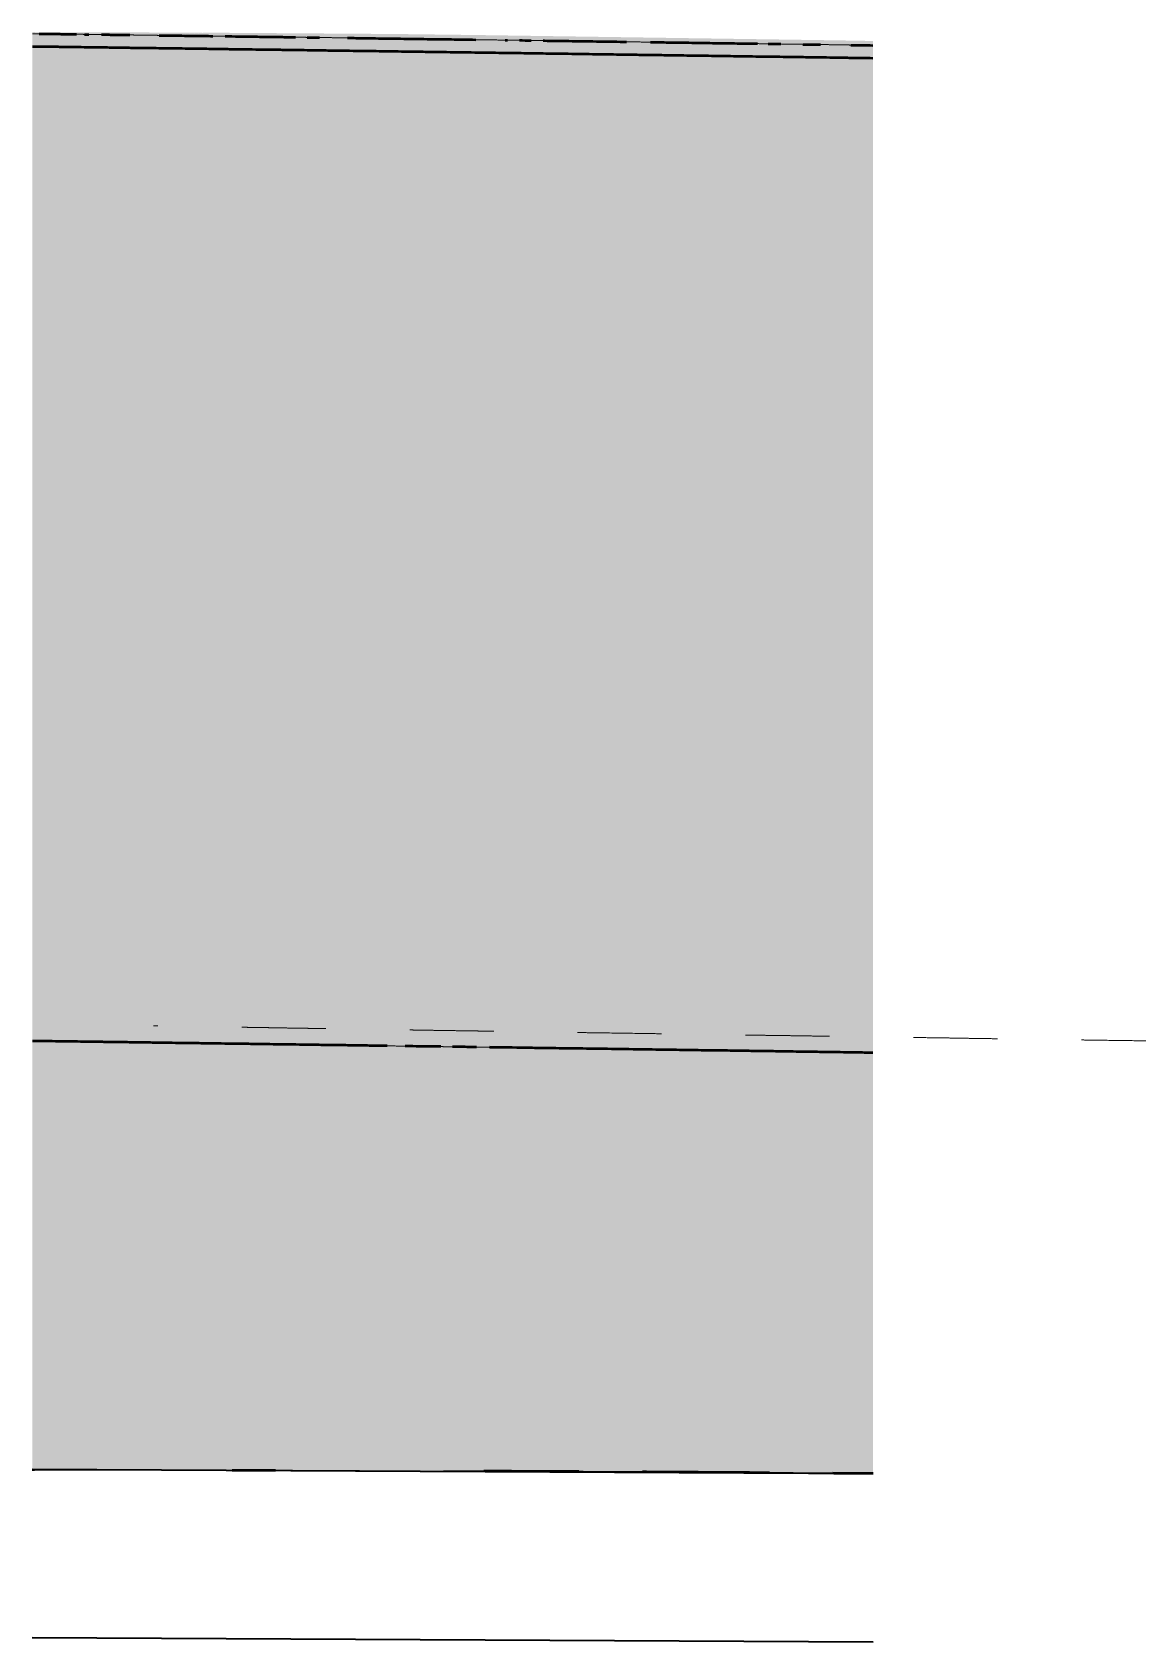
# Model space of a CAD drawing. Header units: metres. Extents: x 0 to 258, y 3 to 25.
# Drawn here: x 71.355 to 72.672, y 21.721 to 23.638 of the extents above; entities that cross this region are included whole.
import ezdxf

# ---------------------------------------------------------------- set-up
doc = ezdxf.new("R2010")
doc.units = ezdxf.units.M
doc.linetypes.add('JacobsDash', pattern=[0.0045, 0.003, -0.0015])
doc.layers.add('A-FLOR', color=7, linetype='Continuous', lineweight=50)
doc.layers.add('A-FLOR-HDLN', color=7, linetype='JacobsDash', lineweight=18)

msp = doc.modelspace()

# ---------------------------------------------------------------- hatches: boundary and pattern name
at = {"layer": 'A-FLOR', "true_color": 0xc0c0c0}
h = msp.add_hatch(color=9, dxfattribs=at)
h.paths.add_polyline_path([(72.3564, 23.622), (72.3564, 23.6272), (72.3158, 23.6279), (71.8825, 23.6343), (71.7877, 23.6355), (71.5612, 23.6371), (71.518, 23.6338), (72.3442, 23.6222)])
h.paths.add_polyline_path([(71.518, 23.6338), (71.5605, 23.6371), (71.3551, 23.6377), (71.3551, 23.6359), (71.5063, 23.6339)])
for points in [[(72.3564, 23.6065), (72.3564, 23.622), (71.3738, 23.6357), (71.3551, 23.6359), (71.3551, 23.6204), (72.3107, 23.6072), (72.3533, 23.6066)], [(72.3564, 22.4223), (72.3564, 23.6065), (71.3977, 23.6199), (71.3551, 23.6204), (71.3551, 22.4362), (72.3524, 22.4223)], [(72.3564, 21.9215), (72.3564, 22.4223), (71.3551, 22.4362), (71.3551, 21.9259), (71.6054, 21.9251), (71.9684, 21.9241), (72.3451, 21.9216)], [(72.3564, 21.9208), (72.3564, 21.9215), (72.0441, 21.9237), (71.6679, 21.925), (71.6054, 21.9246), (72.3451, 21.9209)]]:
    msp.add_hatch(color=9, dxfattribs=at).paths.add_polyline_path(points)

# ---------------------------------------------------------------- linework, layer by layer
at = {"layer": 'A-FLOR', "lineweight": 35}
for p, q in [((72.3564, 21.9208), (71.3551, 21.9259)), ((71.3551, 21.7259), (72.3564, 21.7208))]:
    msp.add_line(p, q, dxfattribs=at)
at = {"layer": 'A-FLOR'}
for points, knots in [([(71.3632, 23.6358), (71.364, 23.6358), (71.3677, 23.6358), (71.3712, 23.6357), (71.374, 23.6357)], [0.0668075529, 0.0668075529, 0.0668075529, 0.0668075529, 0.0668945312, 0.067229804, 0.067229804, 0.067229804, 0.067229804]), ([(71.374, 23.6357), (71.3752, 23.6357), (71.3784, 23.6356), (71.3836, 23.6356), (71.3893, 23.6355), (71.3932, 23.6354), (71.395, 23.6354)], [0.0672300905, 0.0672300905, 0.0672300905, 0.0672300905, 0.0673828125, 0.0676269531, 0.0678710938, 0.0680748651, 0.0680748651, 0.0680748651, 0.0680748651]), ([(71.395, 23.6354), (71.3954, 23.6354), (71.3981, 23.6354), (71.4023, 23.6353), (71.4064, 23.6353), (71.4079, 23.6352)], [0.0680749907, 0.0680749907, 0.0680749907, 0.0680749907, 0.0681152344, 0.068359375, 0.0684975091, 0.0684975091, 0.0684975091, 0.0684975091]), ([(71.4173, 23.6351), (71.4181, 23.6351), (71.4199, 23.6351), (71.4216, 23.6351), (71.4225, 23.635)], [0.0687725589, 0.0687725589, 0.0687725589, 0.0687725589, 0.0688476562, 0.068919891, 0.068919891, 0.068919891, 0.068919891]), ([(71.4378, 23.6348), (71.4407, 23.6348), (71.4459, 23.6347), (71.4511, 23.6347), (71.4534, 23.6346)], [0.0693423243, 0.0693423243, 0.0693423243, 0.0693423243, 0.0695800781, 0.0697645511, 0.0697645511, 0.0697645511, 0.0697645511]), ([(71.4534, 23.6346), (71.4541, 23.6346), (71.4578, 23.6346), (71.4639, 23.6345), (71.469, 23.6344), (71.4713, 23.6344)], [0.0697647913, 0.0697647913, 0.0697647913, 0.0697647913, 0.0698242188, 0.0700683594, 0.0702677291, 0.0702677291, 0.0702677291, 0.0702677291]), ([(71.3738, 23.6202), (71.3727, 23.6202), (71.3676, 23.6203), (71.3616, 23.6204), (71.3563, 23.6204), (71.3554, 23.6204)], [-0.0675158006, -0.0675158006, -0.0675158006, -0.0675158006, -0.0673828125, -0.0668945312, -0.0667916792, -0.0667916792, -0.0667916792, -0.0667916792]), ([(71.3977, 23.6199), (71.3974, 23.6199), (71.3946, 23.6199), (71.3893, 23.62), (71.3828, 23.6201), (71.3777, 23.6201), (71.3748, 23.6202), (71.3738, 23.6202)], [-0.0683827768, -0.0683827768, -0.0683827768, -0.0683827768, -0.068359375, -0.0681152344, -0.0678710938, -0.0676269531, -0.0675161562, -0.0675161562, -0.0675161562, -0.0675161562]), ([(71.4281, 23.6195), (71.4232, 23.6195), (71.4153, 23.6196), (71.4052, 23.6198), (71.4001, 23.6198), (71.3977, 23.6199)], [-0.0692493975, -0.0692493975, -0.0692493975, -0.0692493975, -0.0688476562, -0.0686035156, -0.0683828347, -0.0683828347, -0.0683828347, -0.0683828347]), ([(71.4599, 23.619), (71.4593, 23.619), (71.4559, 23.6191), (71.4464, 23.6192), (71.4363, 23.6194), (71.4292, 23.6195), (71.4282, 23.6195)], [-0.0701159199, -0.0701159199, -0.0701159199, -0.0701159199, -0.0700683594, -0.0698242188, -0.0693359375, -0.0692495556, -0.0692495556, -0.0692495556, -0.0692495556]), ([(71.4873, 23.6187), (71.4855, 23.6187), (71.4814, 23.6188), (71.4746, 23.6188), (71.4672, 23.6189), (71.4622, 23.619), (71.4599, 23.619)], [-0.0709825354, -0.0709825354, -0.0709825354, -0.0709825354, -0.0708007812, -0.0705566406, -0.0703125, -0.0701160182, -0.0701160182, -0.0701160182, -0.0701160182]), ([(71.5114, 23.6183), (71.5107, 23.6184), (71.5056, 23.6184), (71.4977, 23.6185), (71.4902, 23.6186), (71.4873, 23.6187)], [-0.0718492595, -0.0718492595, -0.0718492595, -0.0718492595, -0.0717773438, -0.0712890625, -0.0709826389, -0.0709826389, -0.0709826389, -0.0709826389]), ([(71.5063, 23.6339), (71.5093, 23.6339), (71.5143, 23.6338), (71.5217, 23.6337), (71.5267, 23.6336), (71.5294, 23.6336), (71.5297, 23.6336)], [0.0714545919, 0.0714545919, 0.0714545919, 0.0714545919, 0.0717773438, 0.0720214844, 0.072265625, 0.0722994921, 0.0722994921, 0.0722994921, 0.0722994921]), ([(71.5372, 23.618), (71.5324, 23.6181), (71.5253, 23.6182), (71.5169, 23.6183), (71.513, 23.6183), (71.5114, 23.6183)], [-0.0727158802, -0.0727158802, -0.0727158802, -0.0727158802, -0.072265625, -0.0720214844, -0.0718494397, -0.0718494397, -0.0718494397, -0.0718494397]), ([(71.5297, 23.6336), (71.5342, 23.6335), (71.5428, 23.6334), (71.5519, 23.6333), (71.5562, 23.6332)], [0.0722994966, 0.0722994966, 0.0722994966, 0.0722994966, 0.0727539062, 0.0731443924, 0.0731443924, 0.0731443924, 0.0731443924]), ([(71.5659, 23.6176), (71.562, 23.6177), (71.5527, 23.6178), (71.5432, 23.6179), (71.5376, 23.618), (71.5372, 23.618)], [-0.0735824876, -0.0735824876, -0.0735824876, -0.0735824876, -0.0732421875, -0.0727539062, -0.0727161697, -0.0727161697, -0.0727161697, -0.0727161697]), ([(71.5562, 23.6332), (71.5573, 23.6332), (71.5619, 23.6332), (71.5666, 23.6331), (71.5703, 23.6331)], [0.0731444639, 0.0731444639, 0.0731444639, 0.0731444639, 0.0732421875, 0.0735670902, 0.0735670902, 0.0735670902, 0.0735670902]), ([(71.5961, 23.6172), (71.5934, 23.6172), (71.5852, 23.6173), (71.575, 23.6175), (71.5676, 23.6176), (71.5659, 23.6176)], [-0.0744490453, -0.0744490453, -0.0744490453, -0.0744490453, -0.07421875, -0.0737304688, -0.0735825009, -0.0735825009, -0.0735825009, -0.0735825009]), ([(71.5849, 23.6329), (71.5876, 23.6328), (71.5959, 23.6327), (71.6055, 23.6326), (71.6124, 23.6325), (71.6138, 23.6325)], [0.0739892927, 0.0739892927, 0.0739892927, 0.0739892927, 0.07421875, 0.0747070312, 0.0748340674, 0.0748340674, 0.0748340674, 0.0748340674]), ([(71.6252, 23.6168), (71.6239, 23.6168), (71.6172, 23.6169), (71.6075, 23.617), (71.599, 23.6172), (71.5961, 23.6172)], [-0.0753155625, -0.0753155625, -0.0753155625, -0.0753155625, -0.0751953125, -0.0747070312, -0.0744491216, -0.0744491216, -0.0744491216, -0.0744491216]), ([(71.6138, 23.6325), (71.6179, 23.6324), (71.6273, 23.6323), (71.6364, 23.6322), (71.6416, 23.6321)], [0.074834193, 0.074834193, 0.074834193, 0.074834193, 0.0751953125, 0.0756835938, 0.0756835938, 0.0756835938, 0.0756835938]), ([(71.6532, 23.6164), (71.6531, 23.6164), (71.6504, 23.6165), (71.6451, 23.6165), (71.636, 23.6167), (71.6293, 23.6167), (71.6253, 23.6168)], [-0.0761821326, -0.0761821326, -0.0761821326, -0.0761821326, -0.076171875, -0.0759277344, -0.0756835938, -0.0753157422, -0.0753157422, -0.0753157422, -0.0753157422]), ([(71.6416, 23.6321), (71.6442, 23.632), (71.6493, 23.632), (71.6581, 23.6319), (71.6646, 23.6318), (71.6685, 23.6317)], [0.0756835938, 0.0756835938, 0.0756835938, 0.0756835938, 0.0759277344, 0.076171875, 0.0765239936, 0.0765239936, 0.0765239936, 0.0765239936]), ([(71.6824, 23.616), (71.6779, 23.6161), (71.668, 23.6162), (71.6584, 23.6163), (71.6532, 23.6164)], [-0.0770489346, -0.0770489346, -0.0770489346, -0.0770489346, -0.0766601562, -0.0761823629, -0.0761823629, -0.0761823629, -0.0761823629]), ([(71.713, 23.6156), (71.7126, 23.6156), (71.7093, 23.6156), (71.7002, 23.6158), (71.6904, 23.6159), (71.6836, 23.616), (71.6824, 23.616)], [-0.0779154174, -0.0779154174, -0.0779154174, -0.0779154174, -0.0778808594, -0.0776367188, -0.0771484375, -0.0770489836, -0.0770489836, -0.0770489836, -0.0770489836]), ([(71.6827, 23.6315), (71.685, 23.6315), (71.6898, 23.6314), (71.6947, 23.6314), (71.6973, 23.6313)], [0.0769464032, 0.0769464032, 0.0769464032, 0.0769464032, 0.0771484375, 0.0773688938, 0.0773688938, 0.0773688938, 0.0773688938]), ([(71.7427, 23.6152), (71.7409, 23.6152), (71.7336, 23.6153), (71.7238, 23.6154), (71.7155, 23.6156), (71.713, 23.6156)], [-0.0787822249, -0.0787822249, -0.0787822249, -0.0787822249, -0.0786132812, -0.078125, -0.0779156042, -0.0779156042, -0.0779156042, -0.0779156042]), ([(71.7307, 23.6309), (71.7341, 23.6308), (71.7423, 23.6307), (71.7503, 23.6306), (71.7549, 23.6305)], [0.0783195471, 0.0783195471, 0.0783195471, 0.0783195471, 0.0786132812, 0.0790586464, 0.0790586464, 0.0790586464, 0.0790586464]), ([(71.7701, 23.6148), (71.7695, 23.6148), (71.7639, 23.6149), (71.7549, 23.615), (71.7462, 23.6151), (71.7427, 23.6152)], [-0.0796488456, -0.0796488456, -0.0796488456, -0.0796488456, -0.0795898438, -0.0791015625, -0.0787823129, -0.0787823129, -0.0787823129, -0.0787823129]), ([(71.7549, 23.6305), (71.7554, 23.6305), (71.761, 23.6304), (71.7689, 23.6303), (71.777, 23.6302), (71.7802, 23.6302), (71.7809, 23.6302)], [0.0790586944, 0.0790586944, 0.0790586944, 0.0790586944, 0.0791015625, 0.0795898438, 0.0798339844, 0.0799034222, 0.0799034222, 0.0799034222, 0.0799034222]), ([(71.7809, 23.6302), (71.7827, 23.6301), (71.7893, 23.63), (71.7982, 23.6299), (71.8054, 23.6298), (71.8074, 23.6298)], [0.0799035947, 0.0799035947, 0.0799035947, 0.0799035947, 0.080078125, 0.0805664062, 0.080748323, 0.080748323, 0.080748323, 0.080748323]), ([(71.8074, 23.6298), (71.8107, 23.6298), (71.8194, 23.6296), (71.8289, 23.6295), (71.835, 23.6294), (71.8356, 23.6294)], [0.080748495, 0.080748495, 0.080748495, 0.080748495, 0.0810546875, 0.0815429688, 0.0815933952, 0.0815933952, 0.0815933952, 0.0815933952]), ([(71.8356, 23.6294), (71.8378, 23.6294), (71.8428, 23.6293), (71.8526, 23.6292), (71.8601, 23.6291), (71.8647, 23.629)], [0.0815935473, 0.0815935473, 0.0815935473, 0.0815935473, 0.0817871094, 0.08203125, 0.0824381513, 0.0824381513, 0.0824381513, 0.0824381513]), ([(71.8647, 23.629), (71.8657, 23.629), (71.8719, 23.6289), (71.878, 23.6288), (71.8833, 23.6287)], [0.0824382955, 0.0824382955, 0.0824382955, 0.0824382955, 0.0825195312, 0.08298619, 0.08298619, 0.08298619, 0.08298619]), ([(71.9352, 23.628), (71.9397, 23.628), (71.9444, 23.6279), (71.9491, 23.6278), (71.9492, 23.6278)], [0.0845508262, 0.0845508262, 0.0845508262, 0.0845508262, 0.0849609375, 0.0849727542, 0.0849727542, 0.0849727542, 0.0849727542]), ([(71.9634, 23.6276), (71.964, 23.6276), (71.9687, 23.6275), (71.9735, 23.6275), (71.9776, 23.6274)], [0.0853954122, 0.0853954122, 0.0853954122, 0.0853954122, 0.0854492188, 0.0858178679, 0.0858178679, 0.0858178679, 0.0858178679]), ([(71.9776, 23.6274), (71.979, 23.6274), (71.9859, 23.6273), (71.9954, 23.6272), (72.0036, 23.6271), (72.0062, 23.627)], [0.0858178966, 0.0858178966, 0.0858178966, 0.0858178966, 0.0859375, 0.0864257812, 0.0866625983, 0.0866625983, 0.0866625983, 0.0866625983]), ([(72.0062, 23.627), (72.0091, 23.627), (72.0173, 23.6269), (72.0268, 23.6267), (72.0334, 23.6266), (72.0346, 23.6266)], [0.0866627969, 0.0866627969, 0.0866627969, 0.0866627969, 0.0869140625, 0.0874023438, 0.0875076972, 0.0875076972, 0.0875076972, 0.0875076972]), ([(72.0346, 23.6266), (72.0389, 23.6266), (72.0483, 23.6264), (72.0578, 23.6263), (72.0629, 23.6262)], [0.0875079155, 0.0875079155, 0.0875079155, 0.0875079155, 0.087890625, 0.0883524805, 0.0883524805, 0.0883524805, 0.0883524805]), ([(72.0912, 23.6258), (72.0984, 23.6257), (72.1078, 23.6256), (72.1172, 23.6255), (72.1194, 23.6254)], [0.0891974978, 0.0891974978, 0.0891974978, 0.0891974978, 0.08984375, 0.090042398, 0.090042398, 0.090042398, 0.090042398]), ([(72.176, 23.6246), (72.1768, 23.6246), (72.1863, 23.6245), (72.1958, 23.6243), (72.2046, 23.6242)], [0.0917323935, 0.0917323935, 0.0917323935, 0.0917323935, 0.091796875, 0.0925770989, 0.0925770989, 0.0925770989, 0.0925770989]), ([(72.2046, 23.6242), (72.2068, 23.6242), (72.2116, 23.6241), (72.2164, 23.624), (72.2189, 23.624)], [0.0925773208, 0.0925773208, 0.0925773208, 0.0925773208, 0.0927734375, 0.0929998666, 0.0929998666, 0.0929998666, 0.0929998666]), ([(72.2313, 23.6238), (72.2354, 23.6238), (72.2405, 23.6237), (72.2455, 23.6236), (72.2465, 23.6236)], [0.0933721543, 0.0933721543, 0.0933721543, 0.0933721543, 0.09375, 0.0938447225, 0.0938447225, 0.0938447225, 0.0938447225]), ([(72.2729, 23.6232), (72.2733, 23.6232), (72.2778, 23.6232), (72.2824, 23.6231), (72.2866, 23.623)], [0.0946892082, 0.0946892082, 0.0946892082, 0.0946892082, 0.0947265625, 0.0951117997, 0.0951117997, 0.0951117997, 0.0951117997]), ([(72.2866, 23.623), (72.2877, 23.623), (72.2901, 23.623), (72.2924, 23.6229), (72.2937, 23.6229)], [0.0951119793, 0.0951119793, 0.0951119793, 0.0951119793, 0.0952148438, 0.0953255075, 0.0953255075, 0.0953255075, 0.0953255075]), ([(72.3298, 23.6224), (72.3304, 23.6224), (72.3338, 23.6223), (72.3385, 23.6223), (72.3428, 23.6222), (72.3442, 23.6222)], [0.0963790965, 0.0963790965, 0.0963790965, 0.0963790965, 0.0964355469, 0.0966796875, 0.0968015375, 0.0968015375, 0.0968015375, 0.0968015375]), ([(71.8261, 23.614), (71.8224, 23.6141), (71.8132, 23.6142), (71.7988, 23.6144), (71.7858, 23.6146), (71.7764, 23.6147), (71.772, 23.6148), (71.7701, 23.6148)], [-0.081382087, -0.081382087, -0.081382087, -0.081382087, -0.081054688, -0.080566406, -0.080078125, -0.079833984, -0.079648995, -0.079648995, -0.079648995, -0.079648995]), ([(71.8857, 23.6132), (71.8845, 23.6132), (71.8778, 23.6133), (71.8655, 23.6135), (71.8514, 23.6137), (71.84, 23.6138), (71.8326, 23.6139), (71.8279, 23.614), (71.8261, 23.614)], [-0.083115328, -0.083115328, -0.083115328, -0.083115328, -0.083007812, -0.082519531, -0.08203125, -0.081787109, -0.081542969, -0.081382226, -0.081382226, -0.081382226, -0.081382226]), ([(71.9149, 23.6128), (71.9095, 23.6129), (71.8998, 23.613), (71.89, 23.6131), (71.8857, 23.6132)], [-0.083984375, -0.083984375, -0.083984375, -0.083984375, -0.0834960938, -0.0831155163, -0.0831155163, -0.0831155163, -0.0831155163]), ([(71.9439, 23.6124), (71.9396, 23.6125), (71.9299, 23.6126), (71.9203, 23.6127), (71.9149, 23.6128)], [-0.0848483658, -0.0848483658, -0.0848483658, -0.0848483658, -0.0844726562, -0.083984375, -0.083984375, -0.083984375, -0.083984375]), ([(71.9732, 23.612), (71.9647, 23.6121), (71.9549, 23.6122), (71.9451, 23.6124), (71.9439, 23.6124)], [-0.085714905, -0.085714905, -0.085714905, -0.085714905, -0.0849609375, -0.0848485696, -0.0848485696, -0.0848485696, -0.0848485696]), ([(72.0029, 23.6116), (72.0011, 23.6116), (71.9938, 23.6117), (71.9839, 23.6118), (71.9758, 23.6119), (71.9733, 23.612)], [-0.086581811, -0.086581811, -0.086581811, -0.086581811, -0.0864257812, -0.0859375, -0.0857151903, -0.0857151903, -0.0857151903, -0.0857151903]), ([(72.0323, 23.6111), (72.0317, 23.6112), (72.0257, 23.6112), (72.0159, 23.6114), (72.0066, 23.6115), (72.0029, 23.6116)], [-0.0874483619, -0.0874483619, -0.0874483619, -0.0874483619, -0.0874023438, -0.0869140625, -0.0865818801, -0.0865818801, -0.0865818801, -0.0865818801]), ([(72.0616, 23.6107), (72.0568, 23.6108), (72.047, 23.6109), (72.0372, 23.6111), (72.0323, 23.6111)], [-0.0883147098, -0.0883147098, -0.0883147098, -0.0883147098, -0.087890625, -0.0874484316, -0.0874484316, -0.0874484316, -0.0874484316]), ([(72.0909, 23.6103), (72.0874, 23.6104), (72.0776, 23.6105), (72.0679, 23.6106), (72.0616, 23.6107)], [-0.089181673, -0.089181673, -0.089181673, -0.089181673, -0.0888671875, -0.0883150523, -0.0883150523, -0.0883150523, -0.0883150523]), ([(72.1202, 23.6099), (72.1179, 23.6099), (72.1082, 23.6101), (72.0984, 23.6102), (72.0909, 23.6103)], [-0.0900481948, -0.0900481948, -0.0900481948, -0.0900481948, -0.08984375, -0.0891818893, -0.0891818893, -0.0891818893, -0.0891818893]), ([(72.2084, 23.6086), (72.1987, 23.6088), (72.1888, 23.6089), (72.179, 23.6091), (72.1788, 23.6091)], [-0.0926481557, -0.0926481557, -0.0926481557, -0.0926481557, -0.091796875, -0.091781553, -0.091781553, -0.091781553, -0.091781553]), ([(72.2376, 23.6082), (72.2349, 23.6083), (72.2267, 23.6084), (72.2168, 23.6085), (72.2099, 23.6086), (72.2084, 23.6086)], [-0.0935147764, -0.0935147764, -0.0935147764, -0.0935147764, -0.0932617188, -0.0927734375, -0.0926484151, -0.0926484151, -0.0926484151, -0.0926484151]), ([(72.2653, 23.6078), (72.2638, 23.6079), (72.2571, 23.6079), (72.2481, 23.6081), (72.2402, 23.6082), (72.2376, 23.6082)], [-0.094381397, -0.094381397, -0.094381397, -0.094381397, -0.0942382812, -0.09375, -0.0935149589, -0.0935149589, -0.0935149589, -0.0935149589]), ([(72.2935, 23.6074), (72.2931, 23.6074), (72.2873, 23.6075), (72.2778, 23.6077), (72.2689, 23.6078), (72.2653, 23.6078)], [-0.0952479319, -0.0952479319, -0.0952479319, -0.0952479319, -0.0952148438, -0.0947265625, -0.0943814548, -0.0943814548, -0.0943814548, -0.0943814548]), ([(72.3232, 23.607), (72.3213, 23.607), (72.3164, 23.6071), (72.3064, 23.6072), (72.2985, 23.6074), (72.2935, 23.6074)], [-0.0961146384, -0.0961146384, -0.0961146384, -0.0961146384, -0.0959472656, -0.095703125, -0.0952480177, -0.0952480177, -0.0952480177, -0.0952480177]), ([(72.3563, 23.6065), (72.3517, 23.6066), (72.3442, 23.6067), (72.3343, 23.6068), (72.3278, 23.6069), (72.3241, 23.607), (72.3232, 23.607)], [-0.097063255, -0.097063255, -0.097063255, -0.097063255, -0.0966796875, -0.0964355469, -0.0961914062, -0.0961147226, -0.0961147226, -0.0961147226, -0.0961147226]), ([(71.4054, 22.4356), (71.4048, 22.4356), (71.3988, 22.4357), (71.3873, 22.4358), (71.375, 22.436), (71.368, 22.4361), (71.367, 22.4361)], [-0.071048742, -0.071048742, -0.071048742, -0.071048742, -0.071, -0.0705, -0.07, -0.069921434, -0.069921434, -0.069921434, -0.069921434]), ([(71.4434, 22.4351), (71.4413, 22.4351), (71.4363, 22.4352), (71.4286, 22.4353), (71.418, 22.4354), (71.4103, 22.4355), (71.4054, 22.4356)], [-0.072175971, -0.072175971, -0.072175971, -0.072175971, -0.072, -0.07175, -0.0715, -0.071048944, -0.071048944, -0.071048944, -0.071048944]), ([(71.5259, 22.4339), (71.5206, 22.434), (71.5091, 22.4342), (71.4915, 22.4344), (71.4731, 22.4347), (71.458, 22.4349), (71.4481, 22.435), (71.4443, 22.435), (71.4434, 22.4351)], [-0.074430846, -0.074430846, -0.074430846, -0.074430846, -0.074, -0.0735, -0.073, -0.0725, -0.07225, -0.07217611, -0.07217611, -0.07217611, -0.07217611]), ([(71.5679, 22.4334), (71.5671, 22.4334), (71.5602, 22.4335), (71.547, 22.4336), (71.5338, 22.4338), (71.5267, 22.4339), (71.5259, 22.4339)], [-0.075558214, -0.075558214, -0.075558214, -0.075558214, -0.0755, -0.075, -0.0745, -0.074431101, -0.074431101, -0.074431101, -0.074431101]), ([(71.6535, 22.4322), (71.6433, 22.4323), (71.6266, 22.4326), (71.6034, 22.4329), (71.5851, 22.4331), (71.5734, 22.4333), (71.5679, 22.4334)], [-0.07781279, -0.07781279, -0.07781279, -0.07781279, -0.077, -0.0765, -0.076, -0.075558427, -0.075558427, -0.075558427, -0.075558427]), ([(71.6948, 22.4316), (71.6835, 22.4318), (71.6699, 22.432), (71.6558, 22.4322), (71.6535, 22.4322)], [-0.078940318, -0.078940318, -0.078940318, -0.078940318, -0.078, -0.07781295, -0.07781295, -0.07781295, -0.07781295]), ([(71.7358, 22.4311), (71.735, 22.4311), (71.728, 22.4312), (71.715, 22.4313), (71.7023, 22.4315), (71.6955, 22.4316), (71.6948, 22.4316)], [-0.080067525, -0.080067525, -0.080067525, -0.080067525, -0.08, -0.0795, -0.079, -0.07894036, -0.07894036, -0.07894036, -0.07894036]), ([(71.7779, 22.4305), (71.7755, 22.4305), (71.7668, 22.4306), (71.7527, 22.4308), (71.7412, 22.431), (71.7358, 22.4311)], [-0.081195054, -0.081195054, -0.081195054, -0.081195054, -0.081, -0.0805, -0.080067686, -0.080067686, -0.080067686, -0.080067686]), ([(71.8415, 22.4296), (71.8304, 22.4297), (71.8163, 22.4299), (71.8021, 22.4301), (71.7991, 22.4302)], [-0.082886018, -0.082886018, -0.082886018, -0.082886018, -0.082, -0.081758693, -0.081758693, -0.081758693, -0.081758693]), ([(71.8841, 22.429), (71.8839, 22.429), (71.8768, 22.4291), (71.8697, 22.4292), (71.8628, 22.4293)], [-0.0840133484, -0.0840133484, -0.0840133484, -0.0840133484, -0.084, -0.08344979, -0.08344979, -0.08344979, -0.08344979]), ([(71.9906, 22.4275), (71.9801, 22.4276), (71.9659, 22.4278), (71.9517, 22.428), (71.948, 22.4281)], [-0.086831844, -0.086831844, -0.086831844, -0.086831844, -0.086, -0.085704526, -0.085704526, -0.085704526, -0.085704526]), ([(72.0333, 22.4269), (72.0212, 22.4271), (72.007, 22.4273), (71.9928, 22.4275), (71.9906, 22.4275)], [-0.087959262, -0.087959262, -0.087959262, -0.087959262, -0.087, -0.086831894, -0.086831894, -0.086831894, -0.086831894]), ([(72.0759, 22.4263), (72.0622, 22.4265), (72.048, 22.4267), (72.0338, 22.4269), (72.0333, 22.4269)], [-0.089086473, -0.089086473, -0.089086473, -0.089086473, -0.088, -0.087959278, -0.087959278, -0.087959278, -0.087959278]), ([(72.1186, 22.4257), (72.1159, 22.4257), (72.1017, 22.4259), (72.0875, 22.4261), (72.076, 22.4263)], [-0.090213952, -0.090213952, -0.090213952, -0.090213952, -0.09, -0.08908663, -0.08908663, -0.08908663, -0.08908663]), ([(72.1612, 22.4251), (72.1569, 22.4251), (72.1427, 22.4253), (72.1285, 22.4255), (72.1186, 22.4257)], [-0.091341366, -0.091341366, -0.091341366, -0.091341366, -0.091, -0.090213998, -0.090213998, -0.090213998, -0.090213998]), ([(72.2038, 22.4245), (72.1979, 22.4246), (72.1836, 22.4248), (72.1695, 22.425), (72.1612, 22.4251)], [-0.092468734, -0.092468734, -0.092468734, -0.092468734, -0.092, -0.091341558, -0.091341558, -0.091341558, -0.091341558]), ([(72.2463, 22.4239), (72.2389, 22.424), (72.2247, 22.4242), (72.2105, 22.4244), (72.2038, 22.4245)], [-0.093596102, -0.093596102, -0.093596102, -0.093596102, -0.093, -0.092468838, -0.092468838, -0.092468838, -0.092468838]), ([(72.2879, 22.4233), (72.2791, 22.4234), (72.2654, 22.4236), (72.2514, 22.4238), (72.2463, 22.4239)], [-0.09472347, -0.09472347, -0.09472347, -0.09472347, -0.094, -0.09359632, -0.09359632, -0.09359632, -0.09359632]), ([(72.3289, 22.4227), (72.3185, 22.4228), (72.3049, 22.423), (72.2912, 22.4232), (72.2879, 22.4233)], [-0.095850838, -0.095850838, -0.095850838, -0.095850838, -0.095, -0.094723555, -0.094723555, -0.094723555, -0.094723555]), ([(72.3563, 22.4223), (72.3552, 22.4223), (72.3479, 22.4224), (72.3387, 22.4225), (72.3308, 22.4226), (72.3289, 22.4227)], [-0.0965874593, -0.0965874593, -0.0965874593, -0.0965874593, -0.0965, -0.096, -0.0958508963, -0.0958508963, -0.0958508963, -0.0958508963]), ([(71.5933, 21.9251), (71.6056, 21.9251), (71.6228, 21.9251), (71.64, 21.9251), (71.6448, 21.9251)], [-0.929078014, -0.929078014, -0.929078014, -0.929078014, -0.927304965, -0.926629624, -0.926629624, -0.926629624, -0.926629624]), ([(72.3079, 21.9219), (72.3141, 21.9218), (72.3265, 21.9217), (72.3426, 21.9216), (72.3526, 21.9215), (72.3564, 21.9215)], [-0.895390071, -0.895390071, -0.895390071, -0.895390071, -0.894503546, -0.893617021, -0.893080827, -0.893080827, -0.893080827, -0.893080827])]:
    msp.add_open_spline(points, degree=3, knots=knots, dxfattribs=at)
for points in [[(71.9183, 23.6283), (71.9193, 23.6282), (71.9202, 23.6282), (71.9212, 23.6282)], [(72.1195, 23.6254), (72.1289, 23.6253), (72.1382, 23.6252), (72.1477, 23.625)], [(72.1477, 23.625), (72.1571, 23.6249), (72.1665, 23.6247), (72.176, 23.6246)], [(72.3442, 23.6222), (72.3481, 23.6221), (72.3521, 23.6221), (72.3561, 23.622)], [(72.1494, 23.6095), (72.1397, 23.6096), (72.1299, 23.6098), (72.1202, 23.6099)], [(72.1788, 23.6091), (72.169, 23.6092), (72.1592, 23.6093), (72.1494, 23.6095)], [(71.367, 22.4361), (71.3633, 22.4361), (71.3594, 22.4362), (71.3555, 22.4362)], [(71.8628, 22.4293), (71.8605, 22.4293), (71.8581, 22.4294), (71.8557, 22.4294)], [(71.9054, 22.4287), (71.9034, 22.4287), (71.9015, 22.4287), (71.8995, 22.4288)], [(71.948, 22.4281), (71.9338, 22.4283), (71.9196, 22.4285), (71.9054, 22.4287)], [(71.8928, 21.9244), (71.918, 21.9243), (71.9432, 21.9242), (71.9684, 21.9241)], [(71.9684, 21.9241), (71.981, 21.924), (71.9936, 21.924), (72.0062, 21.9239)], [(72.0819, 21.9235), (72.0945, 21.9234), (72.1071, 21.9233), (72.1197, 21.9232)], [(72.1197, 21.9232), (72.1323, 21.9232), (72.1575, 21.923), (72.1826, 21.9228), (72.1952, 21.9227)], [(72.1952, 21.9227), (72.2078, 21.9227), (72.2204, 21.9226), (72.233, 21.9225)]]:
    msp.add_open_spline(points, degree=3, dxfattribs=at)
at = {"layer": 'A-FLOR-HDLN'}
for points in [[(71.3555, 23.6359), (71.3581, 23.6359), (71.3607, 23.6359), (71.3631, 23.6358)], [(71.9492, 23.6278), (71.9539, 23.6278), (71.9586, 23.6277), (71.9633, 23.6276)], [(71.7991, 22.4302), (71.792, 22.4303), (71.785, 22.4304), (71.7779, 22.4305)], [(71.8995, 22.4288), (71.8944, 22.4288), (71.8892, 22.4289), (71.8841, 22.429)], [(72.233, 21.9225), (72.2455, 21.9224), (72.2707, 21.9222), (72.2955, 21.922), (72.3079, 21.9219)]]:
    msp.add_open_spline(points, degree=3, dxfattribs=at)
for points, knots in [([(71.408, 23.6352), (71.4091, 23.6352), (71.4121, 23.6352), (71.4153, 23.6351), (71.4172, 23.6351)], [0.0684989425, 0.0684989425, 0.0684989425, 0.0684989425, 0.0686035156, 0.0687711255, 0.0687711255, 0.0687711255, 0.0687711255]), ([(71.4225, 23.635), (71.4274, 23.635), (71.4325, 23.6349), (71.4377, 23.6348), (71.4378, 23.6348)], [0.068919891, 0.068919891, 0.068919891, 0.068919891, 0.0693359375, 0.0693410476, 0.0693410476, 0.0693410476, 0.0693410476]), ([(71.4713, 23.6344), (71.4718, 23.6344), (71.475, 23.6343), (71.4807, 23.6343), (71.4906, 23.6341), (71.499, 23.634), (71.5049, 23.6339), (71.5063, 23.6339)], [0.070269099, 0.070269099, 0.070269099, 0.070269099, 0.0703125, 0.070556641, 0.070800781, 0.071289062, 0.071454592, 0.071454592, 0.071454592, 0.071454592]), ([(71.5704, 23.6331), (71.5722, 23.633), (71.577, 23.633), (71.5819, 23.6329), (71.5849, 23.6329)], [0.0735684968, 0.0735684968, 0.0735684968, 0.0735684968, 0.0737304688, 0.0739892927, 0.0739892927, 0.0739892927, 0.0739892927]), ([(71.6685, 23.6317), (71.67, 23.6317), (71.6746, 23.6316), (71.6794, 23.6316), (71.6826, 23.6315)], [0.0765239936, 0.0765239936, 0.0765239936, 0.0765239936, 0.0766601562, 0.0769449803, 0.0769449803, 0.0769449803, 0.0769449803]), ([(71.6973, 23.6313), (71.7004, 23.6313), (71.7064, 23.6312), (71.7154, 23.6311), (71.7235, 23.631), (71.7285, 23.6309), (71.7307, 23.6309)], [0.0773688938, 0.0773688938, 0.0773688938, 0.0773688938, 0.0776367188, 0.0778808594, 0.078125, 0.0783180658, 0.0783180658, 0.0783180658, 0.0783180658]), ([(71.8833, 23.6287), (71.8835, 23.6287), (71.8892, 23.6287), (71.9003, 23.6285), (71.9117, 23.6283), (71.9177, 23.6283), (71.9183, 23.6283)], [0.082987656, 0.082987656, 0.082987656, 0.082987656, 0.083007812, 0.083496094, 0.083984375, 0.084040924, 0.084040924, 0.084040924, 0.084040924]), ([(71.9212, 23.6282), (71.925, 23.6282), (71.9296, 23.6281), (71.9343, 23.628), (71.9351, 23.628)], [0.0841280961, 0.0841280961, 0.0841280961, 0.0841280961, 0.0844726562, 0.084549335, 0.084549335, 0.084549335, 0.084549335]), ([(72.0629, 23.6262), (72.0687, 23.6261), (72.0781, 23.626), (72.0876, 23.6259), (72.0912, 23.6258)], [0.0883525975, 0.0883525975, 0.0883525975, 0.0883525975, 0.0888671875, 0.0891974978, 0.0891974978, 0.0891974978, 0.0891974978]), ([(72.2189, 23.624), (72.2219, 23.624), (72.226, 23.6239), (72.23, 23.6238), (72.2312, 23.6238)], [0.0930013411, 0.0930013411, 0.0930013411, 0.0930013411, 0.0932617188, 0.0933706798, 0.0933706798, 0.0933706798, 0.0933706798]), ([(72.2465, 23.6236), (72.2506, 23.6235), (72.2593, 23.6234), (72.2681, 23.6233), (72.2729, 23.6232)], [0.0938462819, 0.0938462819, 0.0938462819, 0.0938462819, 0.0942382812, 0.0946876699, 0.0946876699, 0.0946876699, 0.0946876699]), ([(72.2937, 23.6229), (72.2979, 23.6229), (72.3048, 23.6228), (72.3148, 23.6226), (72.3227, 23.6225), (72.3276, 23.6224), (72.3297, 23.6224)], [0.09532696, 0.09532696, 0.09532696, 0.09532696, 0.095703125, 0.095947266, 0.096191406, 0.096377672, 0.096377672, 0.096377672, 0.096377672]), ([(76.9041, 22.3761), (76.8777, 22.3765), (76.8008, 22.3776), (76.6735, 22.3794), (76.5473, 22.3812), (76.4464, 22.3827), (76.3707, 22.3837), (76.295, 22.3848), (76.1941, 22.3862), (76.0175, 22.3888), (75.7653, 22.3924), (75.4626, 22.3967), (75.1599, 22.401), (74.857, 22.4053), (74.6047, 22.4089), (74.4281, 22.4114), (74.3271, 22.4129), (74.2514, 22.4139), (74.1756, 22.415), (74.0999, 22.4161), (74.0241, 22.4172), (73.9482, 22.4183), (73.8723, 22.4193), (73.8091, 22.4202), (73.7647, 22.4209), (73.7393, 22.4212), (73.7203, 22.4215), (73.7012, 22.4218), (73.6821, 22.4221), (73.6631, 22.4223), (73.6379, 22.4227), (73.6073, 22.4231), (73.5707, 22.4236), (73.5329, 22.4242), (73.495, 22.4247), (73.4574, 22.4253), (73.4073, 22.426), (73.3574, 22.4267), (73.3078, 22.4274), (73.2583, 22.4281), (73.2091, 22.4288), (73.1603, 22.4295), (73.1239, 22.4301), (73.0936, 22.4305), (73.0696, 22.4308), (73.0517, 22.4311), (73.0342, 22.4313), (73.0113, 22.4317), (72.9825, 22.4321), (72.9522, 22.4325), (72.9279, 22.4329), (72.9099, 22.4331), (72.8923, 22.4334), (72.8746, 22.4336), (72.8572, 22.4339), (72.8399, 22.4342), (72.8226, 22.4344), (72.8053, 22.4347), (72.7911, 22.4349), (72.78, 22.435), (72.7717, 22.4351), (72.7637, 22.4353), (72.7533, 22.4354), (72.7407, 22.4356), (72.7255, 22.4358), (72.7096, 22.436), (72.6921, 22.4363), (72.6678, 22.4367), (72.6376, 22.4371), (72.6144, 22.4374), (72.596, 22.4377), (72.5814, 22.4379), (72.5651, 22.4381), (72.548, 22.4384), (72.5338, 22.4386), (72.5227, 22.4388), (72.5146, 22.4389), (72.5068, 22.439), (72.4965, 22.4391), (72.484, 22.4393), (72.4691, 22.4395), (72.4543, 22.4398), (72.4394, 22.44), (72.4196, 22.4403), (72.3951, 22.4406), (72.3714, 22.441), (72.3525, 22.4413), (72.3384, 22.4415), (72.324, 22.4417), (72.3094, 22.4419), (72.2951, 22.4421), (72.2814, 22.4423), (72.2688, 22.4425), (72.2568, 22.4427), (72.245, 22.4428), (72.2327, 22.443), (72.2195, 22.4432), (72.206, 22.4434), (72.1924, 22.4436), (72.1793, 22.4438), (72.1669, 22.444), (72.1507, 22.4442), (72.1309, 22.4445), (72.107, 22.4449), (72.076, 22.4454), (72.0472, 22.4458), (72.0185, 22.4462), (71.9975, 22.4465), (71.9811, 22.4468), (71.9682, 22.447), (71.9586, 22.4471), (71.9489, 22.4473), (71.9391, 22.4474), (71.9296, 22.4476), (71.9205, 22.4477), (71.9121, 22.4478), (71.9043, 22.4479), (71.8965, 22.4481), (71.8885, 22.4482), (71.8798, 22.4483), (71.8677, 22.4485), (71.8531, 22.4487), (71.8423, 22.4489), (71.834, 22.449), (71.8275, 22.4491), (71.8203, 22.4492), (71.8128, 22.4493), (71.8055, 22.4495), (71.7986, 22.4496), (71.7924, 22.4497), (71.7865, 22.4498), (71.7808, 22.4498), (71.7752, 22.4499), (71.7695, 22.45), (71.7621, 22.4501), (71.7531, 22.4503), (71.745, 22.4504), (71.7388, 22.4505), (71.7341, 22.4506), (71.7295, 22.4507), (71.7235, 22.4508), (71.716, 22.4509), (71.7084, 22.451), (71.7024, 22.4511), (71.6978, 22.4512), (71.6932, 22.4513), (71.6884, 22.4513), (71.6837, 22.4514), (71.6792, 22.4515), (71.675, 22.4516), (71.6696, 22.4516), (71.6629, 22.4517), (71.6546, 22.4519), (71.648, 22.452), (71.6416, 22.4521), (71.6362, 22.4522), (71.6308, 22.4523), (71.6265, 22.4523), (71.622, 22.4524), (71.6172, 22.4525), (71.6124, 22.4526), (71.6078, 22.4526), (71.6032, 22.4527), (71.5987, 22.4528), (71.5942, 22.4529), (71.5897, 22.4529), (71.5852, 22.453), (71.5792, 22.4531), (71.5717, 22.4532), (71.5627, 22.4534), (71.5537, 22.4535), (71.5446, 22.4537), (71.5371, 22.4538), (71.5312, 22.4539), (71.5268, 22.454), (71.5224, 22.454), (71.5179, 22.4541), (71.5134, 22.4542), (71.5073, 22.4543), (71.5027, 22.4544), (71.4996, 22.4544)], [-0.1820933, -0.1820933, -0.1820933, -0.1820933, -0.18, -0.176, -0.172, -0.17, -0.168, -0.166, -0.164, -0.16, -0.152, -0.144, -0.136, -0.128, -0.12, -0.116, -0.114, -0.112, -0.11, -0.108, -0.106, -0.104, -0.102, -0.1, -0.099, -0.0985, -0.098, -0.0975, -0.097, -0.0965, -0.096, -0.095, -0.094, -0.093, -0.092, -0.091, -0.09, -0.088, -0.087, -0.086, -0.084, -0.083, -0.082, -0.081, -0.0805, -0.08, -0.0795, -0.079, -0.078, -0.077, -0.0765, -0.076, -0.0755, -0.075, -0.0745, -0.074, -0.0735, -0.073, -0.0725, -0.07225, -0.072, -0.07175, -0.0715, -0.071, -0.0705, -0.07, -0.0695, -0.069, -0.068, -0.067, -0.0665, -0.066, -0.0655, -0.065, -0.0645, -0.06425, -0.064, -0.06375, -0.0635, -0.063, -0.0625, -0.062, -0.0615, -0.061, -0.06, -0.059, -0.0585, -0.058, -0.0575, -0.057, -0.0565, -0.056, -0.0555, -0.055, -0.0545, -0.054, -0.0535, -0.053, -0.0525, -0.052, -0.0515, -0.051, -0.05, -0.049, -0.048, -0.046, -0.045, -0.044, -0.043, -0.0425, -0.042, -0.0415, -0.041, -0.0405, -0.04, -0.0395, -0.039, -0.0385, -0.038, -0.0375, -0.037, -0.036, -0.035, -0.0345, -0.034, -0.0335, -0.033, -0.0325, -0.032, -0.0315, -0.031, -0.0305, -0.03, -0.0295, -0.029, -0.028, -0.027, -0.0265, -0.026, -0.0255, -0.025, -0.024, -0.023, -0.0225, -0.022, -0.0215, -0.021, -0.0205, -0.02, -0.0195, -0.019, -0.018, -0.017, -0.0165, -0.016, -0.015, -0.0145, -0.014, -0.0135, -0.013, -0.0125, -0.012, -0.0115, -0.011, -0.0105, -0.01, -0.0095, -0.009, -0.008, -0.007, -0.006, -0.005, -0.004, -0.0035, -0.003, -0.0025, -0.002, -0.0015, -0.001, 0, 0, 0, 0]), ([(71.8557, 22.4294), (71.8524, 22.4294), (71.8477, 22.4295), (71.843, 22.4296), (71.8416, 22.4296)], [-0.0832611752, -0.0832611752, -0.0832611752, -0.0832611752, -0.083, -0.082887328, -0.082887328, -0.082887328, -0.082887328]), ([(71.3551, 21.925), (71.362, 21.9251), (71.3811, 21.9251), (71.411, 21.9251), (71.4458, 21.9252), (71.47, 21.9252), (71.4819, 21.9252)], [-0.940712407, -0.940712407, -0.940712407, -0.940712407, -0.939716312, -0.937943262, -0.936170213, -0.934445165, -0.934445165, -0.934445165, -0.934445165]), ([(71.5011, 21.9252), (71.5073, 21.9252), (71.5258, 21.9252), (71.5564, 21.9252), (71.5809, 21.9252), (71.5933, 21.9251)], [-0.93352317, -0.93352317, -0.93352317, -0.93352317, -0.932624113, -0.930851064, -0.929078014, -0.929078014, -0.929078014, -0.929078014]), ([(71.6448, 21.9251), (71.6525, 21.9251), (71.6727, 21.925), (71.7049, 21.925), (71.742, 21.9249), (71.7797, 21.9248), (71.8174, 21.9247), (71.8551, 21.9246), (71.8802, 21.9245), (71.8928, 21.9244)], [-0.92662731, -0.92662731, -0.92662731, -0.92662731, -0.92553191, -0.92375887, -0.92198582, -0.92021277, -0.91843972, -0.91666667, -0.91489362, -0.91489362, -0.91489362, -0.91489362]), ([(72.0063, 21.9239), (72.0189, 21.9238), (72.0441, 21.9237), (72.0693, 21.9235), (72.0819, 21.9235)], [-0.909572309, -0.909572309, -0.909572309, -0.909572309, -0.907801418, -0.906030966, -0.906030966, -0.906030966, -0.906030966])]:
    msp.add_open_spline(points, degree=3, knots=knots, dxfattribs=at)

doc.saveas('drawing.dxf')
